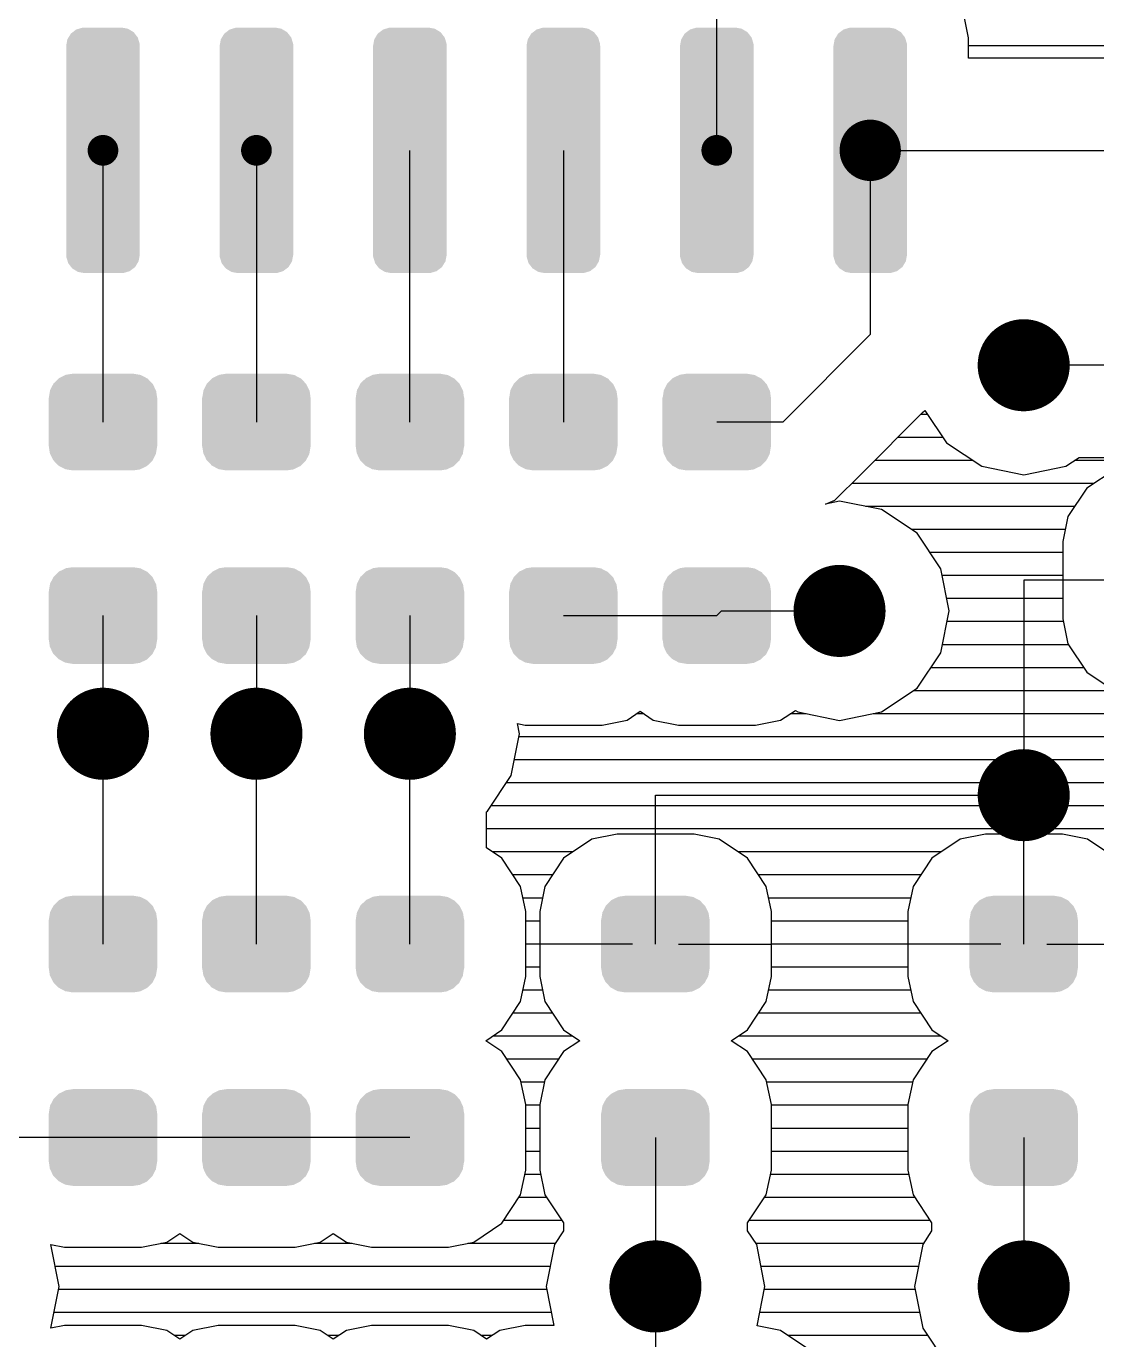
# Model space of a CAD drawing. Extents: x 295 to 953, y 10 to 290.
# Drawn here: x 590.68 to 610.17, y 125.03 to 148.93 of the extents above; entities that cross this region are included whole.
import ezdxf

# ---------------------------------------------------------------- set-up
doc = ezdxf.new("R2010")
doc.units = 0
doc.header["$LTSCALE"] = 5
doc.header["$MEASUREMENT"] = 0
doc.layers.get('0').update_dxf_attribs({"linetype": 'CONTINUOUS', "lineweight": 25})
doc.layers.add('DV-DPO-A6_BOT', color=7, linetype='CONTINUOUS')

msp = doc.modelspace()

# ---------------------------------------------------------------- linework, layer by layer
for points, const_width in [([(606.325, 146.673, -1), (605.767, 146.673, -1)], 0.559), ([(592.216, 146.673, -1), (591.936, 146.673, -1)], 0.279), ([(595.01, 146.673, -1), (594.73, 146.673, -1)], 0.279), ([(603.392, 146.673, -1), (603.112, 146.673, -1)], 0.279), ([(609.259, 142.762, -1), (608.421, 142.762, -1)], 0.838), ([(605.906, 138.291, -1), (605.068, 138.291, -1)], 0.838), ([(592.495, 136.056, -1), (591.657, 136.056, -1)], 0.838), ([(595.289, 136.056, -1), (594.451, 136.056, -1)], 0.838), ([(598.083, 136.056, -1), (597.245, 136.056, -1)], 0.838), ([(609.259, 134.938, -1), (608.421, 134.938, -1)], 0.838), ([(602.554, 125.998, -1), (601.715, 125.998, -1)], 0.838), ([(609.259, 125.998, -1), (608.421, 125.998, -1)], 0.838)]:
    msp.add_lwpolyline(points, format="xyb", close=True, dxfattribs=dict(const_width=const_width))
for points in [[(592.745, 148.609), (592.72, 148.693), (591.412, 148.609), (591.428, 148.693)], [(592.72, 148.693), (592.71, 148.726), (591.428, 148.693), (591.448, 148.726)], [(592.71, 148.726), (592.655, 148.797), (591.448, 148.726), (591.491, 148.797)], [(592.655, 148.797), (592.635, 148.823), (591.491, 148.797), (591.525, 148.823)], [(592.635, 148.823), (592.555, 148.871), (591.525, 148.823), (591.588, 148.871)], [(592.555, 148.871), (592.531, 148.886), (591.588, 148.871), (591.637, 148.886)], [(592.531, 148.886), (592.422, 148.906), (591.637, 148.886), (591.705, 148.906)], [(592.422, 148.906), (592.411, 148.908), (591.705, 148.906), (591.741, 148.908)], [(595.539, 148.609), (595.514, 148.693), (594.206, 148.609), (594.222, 148.693)], [(595.514, 148.693), (595.504, 148.726), (594.222, 148.693), (594.242, 148.726)], [(595.504, 148.726), (595.449, 148.797), (594.242, 148.726), (594.285, 148.797)], [(595.449, 148.797), (595.429, 148.823), (594.285, 148.797), (594.319, 148.823)], [(595.429, 148.823), (595.349, 148.871), (594.319, 148.823), (594.382, 148.871)], [(595.349, 148.871), (595.325, 148.886), (594.382, 148.871), (594.431, 148.886)], [(595.325, 148.886), (595.216, 148.906), (594.431, 148.886), (594.499, 148.906)], [(595.216, 148.906), (595.205, 148.908), (594.499, 148.906), (594.535, 148.908)], [(598.333, 148.609), (598.308, 148.693), (597, 148.609), (597.016, 148.693)], [(598.308, 148.693), (598.298, 148.726), (597.016, 148.693), (597.036, 148.726)], [(598.298, 148.726), (598.243, 148.797), (597.036, 148.726), (597.079, 148.797)], [(598.243, 148.797), (598.223, 148.823), (597.079, 148.797), (597.113, 148.823)], [(598.223, 148.823), (598.143, 148.871), (597.113, 148.823), (597.176, 148.871)], [(598.143, 148.871), (598.119, 148.886), (597.176, 148.871), (597.225, 148.886)], [(598.119, 148.886), (598.01, 148.906), (597.225, 148.886), (597.293, 148.906)], [(598.01, 148.906), (597.999, 148.908), (597.293, 148.906), (597.329, 148.908)], [(601.127, 148.609), (601.102, 148.693), (599.794, 148.609), (599.81, 148.693)], [(601.102, 148.693), (601.092, 148.726), (599.81, 148.693), (599.83, 148.726)], [(601.092, 148.726), (601.037, 148.797), (599.83, 148.726), (599.873, 148.797)], [(601.037, 148.797), (601.017, 148.823), (599.873, 148.797), (599.907, 148.823)], [(601.017, 148.823), (600.937, 148.871), (599.907, 148.823), (599.97, 148.871)], [(600.937, 148.871), (600.913, 148.886), (599.97, 148.871), (600.019, 148.886)], [(600.913, 148.886), (600.804, 148.906), (600.019, 148.886), (600.087, 148.906)], [(600.804, 148.906), (600.793, 148.908), (600.087, 148.906), (600.123, 148.908)], [(603.921, 148.609), (603.896, 148.693), (602.588, 148.609), (602.604, 148.693)], [(603.896, 148.693), (603.886, 148.726), (602.604, 148.693), (602.624, 148.726)], [(603.886, 148.726), (603.831, 148.797), (602.624, 148.726), (602.667, 148.797)], [(603.831, 148.797), (603.811, 148.823), (602.667, 148.797), (602.701, 148.823)], [(603.811, 148.823), (603.731, 148.871), (602.701, 148.823), (602.764, 148.871)], [(603.731, 148.871), (603.707, 148.886), (602.764, 148.871), (602.813, 148.886)], [(603.707, 148.886), (603.598, 148.906), (602.813, 148.886), (602.881, 148.906)], [(603.598, 148.906), (603.587, 148.908), (602.881, 148.906), (602.917, 148.908)], [(606.715, 148.609), (606.69, 148.693), (605.382, 148.609), (605.398, 148.693)], [(606.69, 148.693), (606.68, 148.726), (605.398, 148.693), (605.418, 148.726)], [(606.68, 148.726), (606.625, 148.797), (605.418, 148.726), (605.461, 148.797)], [(606.625, 148.797), (606.605, 148.823), (605.461, 148.797), (605.495, 148.823)], [(606.605, 148.823), (606.525, 148.871), (605.495, 148.823), (605.558, 148.871)], [(606.525, 148.871), (606.501, 148.886), (605.558, 148.871), (605.607, 148.886)], [(606.501, 148.886), (606.392, 148.906), (605.607, 148.886), (605.675, 148.906)], [(606.392, 148.906), (606.381, 148.908), (605.675, 148.906), (605.711, 148.908)], [(592.747, 148.573), (592.745, 148.609), (591.406, 148.573), (591.412, 148.609)], [(592.747, 144.773), (592.747, 148.573), (591.406, 144.773), (591.406, 148.573)], [(595.541, 148.573), (595.539, 148.609), (594.2, 148.573), (594.206, 148.609)], [(595.541, 144.773), (595.541, 148.573), (594.2, 144.773), (594.2, 148.573)], [(598.335, 148.573), (598.333, 148.609), (596.994, 148.573), (597, 148.609)], [(598.335, 144.773), (598.335, 148.573), (596.994, 144.773), (596.994, 148.573)], [(601.129, 148.573), (601.127, 148.609), (599.788, 148.573), (599.794, 148.609)], [(601.129, 144.773), (601.129, 148.573), (599.788, 144.773), (599.788, 148.573)], [(603.923, 148.573), (603.921, 148.609), (602.582, 148.573), (602.588, 148.609)], [(603.923, 144.773), (603.923, 148.573), (602.582, 144.773), (602.582, 148.573)], [(606.717, 148.573), (606.715, 148.609), (605.376, 148.573), (605.382, 148.609)], [(606.717, 144.773), (606.717, 148.573), (605.376, 144.773), (605.376, 148.573)], [(592.74, 144.737), (592.747, 144.773), (591.407, 144.737), (591.406, 144.773)], [(592.724, 144.653), (592.74, 144.737), (591.433, 144.653), (591.407, 144.737)], [(592.704, 144.62), (592.724, 144.653), (591.442, 144.62), (591.433, 144.653)], [(592.661, 144.549), (592.704, 144.62), (591.497, 144.549), (591.442, 144.62)], [(595.534, 144.737), (595.541, 144.773), (594.201, 144.737), (594.2, 144.773)], [(595.518, 144.653), (595.534, 144.737), (594.227, 144.653), (594.201, 144.737)], [(595.498, 144.62), (595.518, 144.653), (594.236, 144.62), (594.227, 144.653)], [(595.455, 144.549), (595.498, 144.62), (594.291, 144.549), (594.236, 144.62)], [(598.328, 144.737), (598.335, 144.773), (596.995, 144.737), (596.994, 144.773)], [(598.312, 144.653), (598.328, 144.737), (597.021, 144.653), (596.995, 144.737)], [(598.292, 144.62), (598.312, 144.653), (597.03, 144.62), (597.021, 144.653)], [(598.249, 144.549), (598.292, 144.62), (597.085, 144.549), (597.03, 144.62)], [(601.122, 144.737), (601.129, 144.773), (599.789, 144.737), (599.788, 144.773)], [(601.106, 144.653), (601.122, 144.737), (599.815, 144.653), (599.789, 144.737)], [(601.086, 144.62), (601.106, 144.653), (599.824, 144.62), (599.815, 144.653)], [(601.043, 144.549), (601.086, 144.62), (599.879, 144.549), (599.824, 144.62)], [(603.916, 144.737), (603.923, 144.773), (602.583, 144.737), (602.582, 144.773)], [(603.9, 144.653), (603.916, 144.737), (602.609, 144.653), (602.583, 144.737)], [(603.88, 144.62), (603.9, 144.653), (602.618, 144.62), (602.609, 144.653)], [(603.837, 144.549), (603.88, 144.62), (602.673, 144.549), (602.618, 144.62)], [(606.71, 144.737), (606.717, 144.773), (605.377, 144.737), (605.376, 144.773)], [(606.694, 144.653), (606.71, 144.737), (605.403, 144.653), (605.377, 144.737)], [(606.674, 144.62), (606.694, 144.653), (605.412, 144.62), (605.403, 144.653)], [(606.631, 144.549), (606.674, 144.62), (605.467, 144.549), (605.412, 144.62)], [(592.628, 144.524), (592.661, 144.549), (591.517, 144.524), (591.497, 144.549)], [(592.564, 144.475), (592.628, 144.524), (591.597, 144.475), (591.517, 144.524)], [(592.515, 144.46), (592.564, 144.475), (591.621, 144.46), (591.597, 144.475)], [(592.448, 144.44), (592.515, 144.46), (591.73, 144.44), (591.621, 144.46)], [(592.411, 144.438), (592.448, 144.44), (591.741, 144.438), (591.73, 144.44)], [(595.422, 144.524), (595.455, 144.549), (594.311, 144.524), (594.291, 144.549)], [(595.358, 144.475), (595.422, 144.524), (594.391, 144.475), (594.311, 144.524)], [(595.309, 144.46), (595.358, 144.475), (594.415, 144.46), (594.391, 144.475)], [(595.242, 144.44), (595.309, 144.46), (594.524, 144.44), (594.415, 144.46)], [(595.205, 144.438), (595.242, 144.44), (594.535, 144.438), (594.524, 144.44)], [(598.216, 144.524), (598.249, 144.549), (597.105, 144.524), (597.085, 144.549)], [(598.152, 144.475), (598.216, 144.524), (597.185, 144.475), (597.105, 144.524)], [(598.103, 144.46), (598.152, 144.475), (597.209, 144.46), (597.185, 144.475)], [(598.036, 144.44), (598.103, 144.46), (597.318, 144.44), (597.209, 144.46)], [(597.999, 144.438), (598.036, 144.44), (597.329, 144.438), (597.318, 144.44)], [(601.01, 144.524), (601.043, 144.549), (599.899, 144.524), (599.879, 144.549)], [(600.946, 144.475), (601.01, 144.524), (599.979, 144.475), (599.899, 144.524)], [(600.897, 144.46), (600.946, 144.475), (600.003, 144.46), (599.979, 144.475)], [(600.83, 144.44), (600.897, 144.46), (600.112, 144.44), (600.003, 144.46)], [(600.793, 144.438), (600.83, 144.44), (600.123, 144.438), (600.112, 144.44)], [(603.804, 144.524), (603.837, 144.549), (602.693, 144.524), (602.673, 144.549)], [(603.74, 144.475), (603.804, 144.524), (602.773, 144.475), (602.693, 144.524)], [(603.691, 144.46), (603.74, 144.475), (602.797, 144.46), (602.773, 144.475)], [(603.624, 144.44), (603.691, 144.46), (602.906, 144.44), (602.797, 144.46)], [(603.587, 144.438), (603.624, 144.44), (602.917, 144.438), (602.906, 144.44)], [(606.598, 144.524), (606.631, 144.549), (605.487, 144.524), (605.467, 144.549)], [(606.534, 144.475), (606.598, 144.524), (605.567, 144.475), (605.487, 144.524)], [(606.485, 144.46), (606.534, 144.475), (605.591, 144.46), (605.567, 144.475)], [(606.418, 144.44), (606.485, 144.46), (605.7, 144.44), (605.591, 144.46)], [(606.381, 144.438), (606.418, 144.44), (605.711, 144.438), (605.7, 144.44)], [(592.973, 142.431), (592.888, 142.52), (591.176, 142.431), (591.268, 142.52)], [(592.888, 142.52), (592.871, 142.528), (591.268, 142.52), (591.276, 142.528)], [(592.871, 142.528), (592.764, 142.585), (591.276, 142.528), (591.393, 142.585)], [(592.764, 142.585), (592.738, 142.589), (591.393, 142.585), (591.402, 142.589)], [(592.738, 142.589), (592.627, 142.608), (591.402, 142.589), (591.526, 142.608)], [(595.767, 142.431), (595.682, 142.52), (593.97, 142.431), (594.062, 142.52)], [(595.682, 142.52), (595.665, 142.528), (594.062, 142.52), (594.07, 142.528)], [(595.665, 142.528), (595.558, 142.585), (594.07, 142.528), (594.187, 142.585)], [(595.558, 142.585), (595.532, 142.589), (594.187, 142.585), (594.196, 142.589)], [(595.532, 142.589), (595.421, 142.608), (594.196, 142.589), (594.32, 142.608)], [(598.561, 142.431), (598.476, 142.52), (596.764, 142.431), (596.856, 142.52)], [(598.476, 142.52), (598.459, 142.528), (596.856, 142.52), (596.864, 142.528)], [(598.459, 142.528), (598.352, 142.585), (596.864, 142.528), (596.981, 142.585)], [(598.352, 142.585), (598.326, 142.589), (596.981, 142.585), (596.99, 142.589)], [(598.326, 142.589), (598.215, 142.608), (596.99, 142.589), (597.114, 142.608)], [(601.355, 142.431), (601.27, 142.52), (599.558, 142.431), (599.65, 142.52)], [(601.27, 142.52), (601.253, 142.528), (599.65, 142.52), (599.658, 142.528)], [(601.253, 142.528), (601.146, 142.585), (599.658, 142.528), (599.775, 142.585)], [(601.146, 142.585), (601.12, 142.589), (599.775, 142.585), (599.784, 142.589)], [(601.12, 142.589), (601.009, 142.608), (599.784, 142.589), (599.908, 142.608)], [(604.149, 142.431), (604.064, 142.52), (602.352, 142.431), (602.444, 142.52)], [(604.064, 142.52), (604.047, 142.528), (602.444, 142.52), (602.452, 142.528)], [(604.047, 142.528), (603.94, 142.585), (602.452, 142.528), (602.569, 142.585)], [(603.94, 142.585), (603.914, 142.589), (602.569, 142.585), (602.578, 142.589)], [(603.914, 142.589), (603.803, 142.608), (602.578, 142.589), (602.702, 142.608)], [(593.062, 142.169), (593.045, 142.293), (591.09, 142.169), (591.11, 142.293)], [(593.045, 142.293), (593.038, 142.307), (591.11, 142.293), (591.112, 142.307)], [(593.038, 142.307), (592.984, 142.419), (591.112, 142.307), (591.17, 142.419)], [(592.984, 142.419), (592.973, 142.431), (591.17, 142.419), (591.176, 142.431)], [(595.856, 142.169), (595.839, 142.293), (593.884, 142.169), (593.904, 142.293)], [(595.839, 142.293), (595.832, 142.307), (593.904, 142.293), (593.906, 142.307)], [(595.832, 142.307), (595.778, 142.419), (593.906, 142.307), (593.964, 142.419)], [(595.778, 142.419), (595.767, 142.431), (593.964, 142.419), (593.97, 142.431)], [(598.65, 142.169), (598.633, 142.293), (596.678, 142.169), (596.698, 142.293)], [(598.633, 142.293), (598.626, 142.307), (596.698, 142.293), (596.7, 142.307)], [(598.626, 142.307), (598.572, 142.419), (596.7, 142.307), (596.758, 142.419)], [(598.572, 142.419), (598.561, 142.431), (596.758, 142.419), (596.764, 142.431)], [(601.444, 142.169), (601.427, 142.293), (599.472, 142.169), (599.492, 142.293)], [(601.427, 142.293), (601.42, 142.307), (599.492, 142.293), (599.494, 142.307)], [(601.42, 142.307), (601.366, 142.419), (599.494, 142.307), (599.552, 142.419)], [(601.366, 142.419), (601.355, 142.431), (599.552, 142.419), (599.558, 142.431)], [(604.238, 142.169), (604.221, 142.293), (602.266, 142.169), (602.286, 142.293)], [(604.221, 142.293), (604.214, 142.307), (602.286, 142.293), (602.288, 142.307)], [(604.214, 142.307), (604.16, 142.419), (602.288, 142.307), (602.346, 142.419)], [(604.16, 142.419), (604.149, 142.431), (602.346, 142.419), (602.352, 142.431)], [(593.065, 141.286), (593.065, 142.169), (591.087, 141.286), (591.087, 142.169)], [(595.859, 141.286), (595.859, 142.169), (593.881, 141.286), (593.881, 142.169)], [(598.653, 141.286), (598.653, 142.169), (596.675, 141.286), (596.675, 142.169)], [(601.447, 141.286), (601.447, 142.169), (599.469, 141.286), (599.469, 142.169)], [(604.241, 141.286), (604.241, 142.169), (602.263, 141.286), (602.263, 142.169)], [(593.042, 141.163), (593.062, 141.286), (591.108, 141.163), (591.09, 141.286)], [(595.836, 141.163), (595.856, 141.286), (593.902, 141.163), (593.884, 141.286)], [(598.63, 141.163), (598.65, 141.286), (596.696, 141.163), (596.678, 141.286)], [(601.424, 141.163), (601.444, 141.286), (599.49, 141.163), (599.472, 141.286)], [(604.218, 141.163), (604.238, 141.286), (602.284, 141.163), (602.266, 141.286)], [(593.04, 141.149), (593.042, 141.163), (591.114, 141.149), (591.108, 141.163)], [(592.982, 141.037), (593.04, 141.149), (591.168, 141.037), (591.114, 141.149)], [(592.976, 141.025), (592.982, 141.037), (591.179, 141.025), (591.168, 141.037)], [(595.834, 141.149), (595.836, 141.163), (593.908, 141.149), (593.902, 141.163)], [(595.776, 141.037), (595.834, 141.149), (593.962, 141.037), (593.908, 141.149)], [(595.77, 141.025), (595.776, 141.037), (593.973, 141.025), (593.962, 141.037)], [(598.628, 141.149), (598.63, 141.163), (596.702, 141.149), (596.696, 141.163)], [(598.57, 141.037), (598.628, 141.149), (596.756, 141.037), (596.702, 141.149)], [(598.564, 141.025), (598.57, 141.037), (596.767, 141.025), (596.756, 141.037)], [(601.422, 141.149), (601.424, 141.163), (599.496, 141.149), (599.49, 141.163)], [(601.364, 141.037), (601.422, 141.149), (599.55, 141.037), (599.496, 141.149)], [(601.358, 141.025), (601.364, 141.037), (599.561, 141.025), (599.55, 141.037)], [(604.216, 141.149), (604.218, 141.163), (602.29, 141.149), (602.284, 141.163)], [(604.158, 141.037), (604.216, 141.149), (602.344, 141.037), (602.29, 141.149)], [(604.152, 141.025), (604.158, 141.037), (602.355, 141.025), (602.344, 141.037)], [(592.885, 140.936), (592.976, 141.025), (591.265, 140.936), (591.179, 141.025)], [(592.876, 140.927), (592.885, 140.936), (591.281, 140.927), (591.265, 140.936)], [(592.759, 140.871), (592.876, 140.927), (591.388, 140.871), (591.281, 140.927)], [(592.75, 140.866), (592.759, 140.871), (591.415, 140.866), (591.388, 140.871)], [(592.627, 140.848), (592.75, 140.866), (591.526, 140.848), (591.415, 140.866)], [(595.679, 140.936), (595.77, 141.025), (594.059, 140.936), (593.973, 141.025)], [(595.67, 140.927), (595.679, 140.936), (594.075, 140.927), (594.059, 140.936)], [(595.553, 140.871), (595.67, 140.927), (594.182, 140.871), (594.075, 140.927)], [(595.544, 140.866), (595.553, 140.871), (594.209, 140.866), (594.182, 140.871)], [(595.421, 140.848), (595.544, 140.866), (594.32, 140.848), (594.209, 140.866)], [(598.473, 140.936), (598.564, 141.025), (596.853, 140.936), (596.767, 141.025)], [(598.464, 140.927), (598.473, 140.936), (596.869, 140.927), (596.853, 140.936)], [(598.347, 140.871), (598.464, 140.927), (596.976, 140.871), (596.869, 140.927)], [(598.338, 140.866), (598.347, 140.871), (597.003, 140.866), (596.976, 140.871)], [(598.215, 140.848), (598.338, 140.866), (597.114, 140.848), (597.003, 140.866)], [(601.267, 140.936), (601.358, 141.025), (599.647, 140.936), (599.561, 141.025)], [(601.258, 140.927), (601.267, 140.936), (599.663, 140.927), (599.647, 140.936)], [(601.141, 140.871), (601.258, 140.927), (599.77, 140.871), (599.663, 140.927)], [(601.132, 140.866), (601.141, 140.871), (599.797, 140.866), (599.77, 140.871)], [(601.009, 140.848), (601.132, 140.866), (599.908, 140.848), (599.797, 140.866)], [(604.061, 140.936), (604.152, 141.025), (602.441, 140.936), (602.355, 141.025)], [(604.052, 140.927), (604.061, 140.936), (602.457, 140.927), (602.441, 140.936)], [(603.935, 140.871), (604.052, 140.927), (602.564, 140.871), (602.457, 140.927)], [(603.926, 140.866), (603.935, 140.871), (602.591, 140.866), (602.564, 140.871)], [(603.803, 140.848), (603.926, 140.866), (602.702, 140.848), (602.591, 140.866)], [(593.038, 138.787), (592.984, 138.899), (591.112, 138.787), (591.17, 138.899)], [(592.984, 138.899), (592.973, 138.911), (591.17, 138.899), (591.176, 138.911)], [(592.973, 138.911), (592.888, 138.999), (591.176, 138.911), (591.268, 138.999)], [(592.888, 138.999), (592.871, 139.008), (591.268, 138.999), (591.276, 139.008)], [(592.871, 139.008), (592.764, 139.064), (591.276, 139.008), (591.393, 139.064)], [(592.764, 139.064), (592.738, 139.069), (591.393, 139.064), (591.402, 139.069)], [(592.738, 139.069), (592.627, 139.087), (591.402, 139.069), (591.526, 139.087)], [(595.832, 138.787), (595.778, 138.899), (593.906, 138.787), (593.964, 138.899)], [(595.778, 138.899), (595.767, 138.911), (593.964, 138.899), (593.97, 138.911)], [(595.767, 138.911), (595.682, 138.999), (593.97, 138.911), (594.062, 138.999)], [(595.682, 138.999), (595.665, 139.008), (594.062, 138.999), (594.07, 139.008)], [(595.665, 139.008), (595.558, 139.064), (594.07, 139.008), (594.187, 139.064)], [(595.558, 139.064), (595.532, 139.069), (594.187, 139.064), (594.196, 139.069)], [(595.532, 139.069), (595.421, 139.087), (594.196, 139.069), (594.32, 139.087)], [(598.626, 138.787), (598.572, 138.899), (596.7, 138.787), (596.758, 138.899)], [(598.572, 138.899), (598.561, 138.911), (596.758, 138.899), (596.764, 138.911)], [(598.561, 138.911), (598.476, 138.999), (596.764, 138.911), (596.856, 138.999)], [(598.476, 138.999), (598.459, 139.008), (596.856, 138.999), (596.864, 139.008)], [(598.459, 139.008), (598.352, 139.064), (596.864, 139.008), (596.981, 139.064)], [(598.352, 139.064), (598.326, 139.069), (596.981, 139.064), (596.99, 139.069)], [(598.326, 139.069), (598.215, 139.087), (596.99, 139.069), (597.114, 139.087)], [(601.42, 138.787), (601.366, 138.899), (599.494, 138.787), (599.552, 138.899)], [(601.366, 138.899), (601.355, 138.911), (599.552, 138.899), (599.558, 138.911)], [(601.355, 138.911), (601.27, 138.999), (599.558, 138.911), (599.65, 138.999)], [(601.27, 138.999), (601.253, 139.008), (599.65, 138.999), (599.658, 139.008)], [(601.253, 139.008), (601.146, 139.064), (599.658, 139.008), (599.775, 139.064)], [(601.146, 139.064), (601.12, 139.069), (599.775, 139.064), (599.784, 139.069)], [(601.12, 139.069), (601.009, 139.087), (599.784, 139.069), (599.908, 139.087)], [(604.214, 138.787), (604.16, 138.899), (602.288, 138.787), (602.346, 138.899)], [(604.16, 138.899), (604.149, 138.911), (602.346, 138.899), (602.352, 138.911)], [(604.149, 138.911), (604.064, 138.999), (602.352, 138.911), (602.444, 138.999)], [(604.064, 138.999), (604.047, 139.008), (602.444, 138.999), (602.452, 139.008)], [(604.047, 139.008), (603.94, 139.064), (602.452, 139.008), (602.569, 139.064)], [(603.94, 139.064), (603.914, 139.069), (602.569, 139.064), (602.578, 139.069)], [(603.914, 139.069), (603.803, 139.087), (602.578, 139.069), (602.702, 139.087)], [(593.065, 137.766), (593.065, 138.649), (591.087, 137.766), (591.087, 138.649)], [(593.062, 138.649), (593.045, 138.773), (591.09, 138.649), (591.11, 138.773)], [(593.045, 138.773), (593.038, 138.787), (591.11, 138.773), (591.112, 138.787)], [(595.859, 137.766), (595.859, 138.649), (593.881, 137.766), (593.881, 138.649)], [(595.856, 138.649), (595.839, 138.773), (593.884, 138.649), (593.904, 138.773)], [(595.839, 138.773), (595.832, 138.787), (593.904, 138.773), (593.906, 138.787)], [(598.653, 137.766), (598.653, 138.649), (596.675, 137.766), (596.675, 138.649)], [(598.65, 138.649), (598.633, 138.773), (596.678, 138.649), (596.698, 138.773)], [(598.633, 138.773), (598.626, 138.787), (596.698, 138.773), (596.7, 138.787)], [(601.447, 137.766), (601.447, 138.649), (599.469, 137.766), (599.469, 138.649)], [(601.444, 138.649), (601.427, 138.773), (599.472, 138.649), (599.492, 138.773)], [(601.427, 138.773), (601.42, 138.787), (599.492, 138.773), (599.494, 138.787)], [(604.241, 137.766), (604.241, 138.649), (602.263, 137.766), (602.263, 138.649)], [(604.238, 138.649), (604.221, 138.773), (602.266, 138.649), (602.286, 138.773)], [(604.221, 138.773), (604.214, 138.787), (602.286, 138.773), (602.288, 138.787)], [(593.042, 137.642), (593.062, 137.766), (591.108, 137.642), (591.09, 137.766)], [(595.836, 137.642), (595.856, 137.766), (593.902, 137.642), (593.884, 137.766)], [(598.63, 137.642), (598.65, 137.766), (596.696, 137.642), (596.678, 137.766)], [(601.424, 137.642), (601.444, 137.766), (599.49, 137.642), (599.472, 137.766)], [(604.218, 137.642), (604.238, 137.766), (602.284, 137.642), (602.266, 137.766)], [(593.04, 137.628), (593.042, 137.642), (591.114, 137.628), (591.108, 137.642)], [(592.982, 137.516), (593.04, 137.628), (591.168, 137.516), (591.114, 137.628)], [(592.976, 137.504), (592.982, 137.516), (591.179, 137.504), (591.168, 137.516)], [(592.885, 137.416), (592.976, 137.504), (591.265, 137.416), (591.179, 137.504)], [(595.834, 137.628), (595.836, 137.642), (593.908, 137.628), (593.902, 137.642)], [(595.776, 137.516), (595.834, 137.628), (593.962, 137.516), (593.908, 137.628)], [(595.77, 137.504), (595.776, 137.516), (593.973, 137.504), (593.962, 137.516)], [(595.679, 137.416), (595.77, 137.504), (594.059, 137.416), (593.973, 137.504)], [(598.628, 137.628), (598.63, 137.642), (596.702, 137.628), (596.696, 137.642)], [(598.57, 137.516), (598.628, 137.628), (596.756, 137.516), (596.702, 137.628)], [(598.564, 137.504), (598.57, 137.516), (596.767, 137.504), (596.756, 137.516)], [(598.473, 137.416), (598.564, 137.504), (596.853, 137.416), (596.767, 137.504)], [(601.422, 137.628), (601.424, 137.642), (599.496, 137.628), (599.49, 137.642)], [(601.364, 137.516), (601.422, 137.628), (599.55, 137.516), (599.496, 137.628)], [(601.358, 137.504), (601.364, 137.516), (599.561, 137.504), (599.55, 137.516)], [(601.267, 137.416), (601.358, 137.504), (599.647, 137.416), (599.561, 137.504)], [(604.216, 137.628), (604.218, 137.642), (602.29, 137.628), (602.284, 137.642)], [(604.158, 137.516), (604.216, 137.628), (602.344, 137.516), (602.29, 137.628)], [(604.152, 137.504), (604.158, 137.516), (602.355, 137.504), (602.344, 137.516)], [(604.061, 137.416), (604.152, 137.504), (602.441, 137.416), (602.355, 137.504)], [(592.876, 137.407), (592.885, 137.416), (591.281, 137.407), (591.265, 137.416)], [(592.759, 137.35), (592.876, 137.407), (591.388, 137.35), (591.281, 137.407)], [(592.75, 137.346), (592.759, 137.35), (591.415, 137.346), (591.388, 137.35)], [(592.627, 137.327), (592.75, 137.346), (591.526, 137.327), (591.415, 137.346)], [(595.67, 137.407), (595.679, 137.416), (594.075, 137.407), (594.059, 137.416)], [(595.553, 137.35), (595.67, 137.407), (594.182, 137.35), (594.075, 137.407)], [(595.544, 137.346), (595.553, 137.35), (594.209, 137.346), (594.182, 137.35)], [(595.421, 137.327), (595.544, 137.346), (594.32, 137.327), (594.209, 137.346)], [(598.464, 137.407), (598.473, 137.416), (596.869, 137.407), (596.853, 137.416)], [(598.347, 137.35), (598.464, 137.407), (596.976, 137.35), (596.869, 137.407)], [(598.338, 137.346), (598.347, 137.35), (597.003, 137.346), (596.976, 137.35)], [(598.215, 137.327), (598.338, 137.346), (597.114, 137.327), (597.003, 137.346)], [(601.258, 137.407), (601.267, 137.416), (599.663, 137.407), (599.647, 137.416)], [(601.141, 137.35), (601.258, 137.407), (599.77, 137.35), (599.663, 137.407)], [(601.132, 137.346), (601.141, 137.35), (599.797, 137.346), (599.77, 137.35)], [(601.009, 137.327), (601.132, 137.346), (599.908, 137.327), (599.797, 137.346)], [(604.052, 137.407), (604.061, 137.416), (602.457, 137.407), (602.441, 137.416)], [(603.935, 137.35), (604.052, 137.407), (602.564, 137.35), (602.457, 137.407)], [(603.926, 137.346), (603.935, 137.35), (602.591, 137.346), (602.564, 137.35)], [(603.803, 137.327), (603.926, 137.346), (602.702, 137.327), (602.591, 137.346)], [(593.038, 132.807), (592.984, 132.919), (591.112, 132.807), (591.17, 132.919)], [(592.984, 132.919), (592.973, 132.931), (591.17, 132.919), (591.176, 132.931)], [(592.973, 132.931), (592.888, 133.02), (591.176, 132.931), (591.268, 133.02)], [(592.888, 133.02), (592.871, 133.029), (591.268, 133.02), (591.276, 133.029)], [(592.871, 133.029), (592.764, 133.085), (591.276, 133.029), (591.393, 133.085)], [(592.764, 133.085), (592.738, 133.09), (591.393, 133.085), (591.402, 133.09)], [(592.738, 133.09), (592.627, 133.108), (591.402, 133.09), (591.526, 133.108)], [(595.832, 132.807), (595.778, 132.919), (593.906, 132.807), (593.964, 132.919)], [(595.778, 132.919), (595.767, 132.931), (593.964, 132.919), (593.97, 132.931)], [(595.767, 132.931), (595.682, 133.02), (593.97, 132.931), (594.062, 133.02)], [(595.682, 133.02), (595.665, 133.029), (594.062, 133.02), (594.07, 133.029)], [(595.665, 133.029), (595.558, 133.085), (594.07, 133.029), (594.187, 133.085)], [(595.558, 133.085), (595.532, 133.09), (594.187, 133.085), (594.196, 133.09)], [(595.532, 133.09), (595.421, 133.108), (594.196, 133.09), (594.32, 133.108)], [(598.626, 132.807), (598.572, 132.919), (596.7, 132.807), (596.758, 132.919)], [(598.572, 132.919), (598.561, 132.931), (596.758, 132.919), (596.764, 132.931)], [(598.561, 132.931), (598.476, 133.02), (596.764, 132.931), (596.856, 133.02)], [(598.476, 133.02), (598.459, 133.029), (596.856, 133.02), (596.864, 133.029)], [(598.459, 133.029), (598.352, 133.085), (596.864, 133.029), (596.981, 133.085)], [(598.352, 133.085), (598.326, 133.09), (596.981, 133.085), (596.99, 133.09)], [(598.326, 133.09), (598.215, 133.108), (596.99, 133.09), (597.114, 133.108)], [(603.096, 132.807), (603.043, 132.919), (601.17, 132.807), (601.229, 132.919)], [(603.043, 132.919), (603.031, 132.931), (601.229, 132.919), (601.235, 132.931)], [(603.031, 132.931), (602.946, 133.02), (601.235, 132.931), (601.326, 133.02)], [(602.946, 133.02), (602.93, 133.029), (601.326, 133.02), (601.335, 133.029)], [(602.93, 133.029), (602.823, 133.085), (601.335, 133.029), (601.451, 133.085)], [(602.823, 133.085), (602.796, 133.09), (601.451, 133.085), (601.46, 133.09)], [(602.796, 133.09), (602.685, 133.108), (601.46, 133.09), (601.584, 133.108)], [(609.802, 132.807), (609.748, 132.919), (607.876, 132.807), (607.934, 132.919)], [(609.748, 132.919), (609.737, 132.931), (607.934, 132.919), (607.94, 132.931)], [(609.737, 132.931), (609.652, 133.02), (607.94, 132.931), (608.032, 133.02)], [(609.652, 133.02), (609.635, 133.029), (608.032, 133.02), (608.04, 133.029)], [(609.635, 133.029), (609.528, 133.085), (608.04, 133.029), (608.157, 133.085)], [(609.528, 133.085), (609.502, 133.09), (608.157, 133.085), (608.166, 133.09)], [(609.502, 133.09), (609.391, 133.108), (608.166, 133.09), (608.29, 133.108)], [(593.065, 131.787), (593.065, 132.67), (591.087, 131.787), (591.087, 132.67)], [(593.062, 132.67), (593.045, 132.793), (591.09, 132.67), (591.11, 132.793)], [(593.045, 132.793), (593.038, 132.807), (591.11, 132.793), (591.112, 132.807)], [(595.859, 131.787), (595.859, 132.67), (593.881, 131.787), (593.881, 132.67)], [(595.856, 132.67), (595.839, 132.793), (593.884, 132.67), (593.904, 132.793)], [(595.839, 132.793), (595.832, 132.807), (593.904, 132.793), (593.906, 132.807)], [(598.653, 131.787), (598.653, 132.67), (596.675, 131.787), (596.675, 132.67)], [(598.65, 132.67), (598.633, 132.793), (596.678, 132.67), (596.698, 132.793)], [(598.633, 132.793), (598.626, 132.807), (596.698, 132.793), (596.7, 132.807)], [(603.124, 131.787), (603.124, 132.67), (601.145, 131.787), (601.145, 132.67)], [(603.121, 132.67), (603.103, 132.793), (601.148, 132.67), (601.168, 132.793)], [(603.103, 132.793), (603.096, 132.807), (601.168, 132.793), (601.17, 132.807)], [(609.829, 131.787), (609.829, 132.67), (607.851, 131.787), (607.851, 132.67)], [(609.826, 132.67), (609.809, 132.793), (607.854, 132.67), (607.874, 132.793)], [(609.809, 132.793), (609.802, 132.807), (607.874, 132.793), (607.876, 132.807)], [(593.042, 131.663), (593.062, 131.787), (591.108, 131.663), (591.09, 131.787)], [(595.836, 131.663), (595.856, 131.787), (593.902, 131.663), (593.884, 131.787)], [(598.63, 131.663), (598.65, 131.787), (596.696, 131.663), (596.678, 131.787)], [(603.101, 131.663), (603.121, 131.787), (601.166, 131.663), (601.148, 131.787)], [(609.806, 131.663), (609.826, 131.787), (607.872, 131.663), (607.854, 131.787)], [(593.04, 131.649), (593.042, 131.663), (591.114, 131.649), (591.108, 131.663)], [(592.982, 131.537), (593.04, 131.649), (591.168, 131.537), (591.114, 131.649)], [(592.976, 131.525), (592.982, 131.537), (591.179, 131.525), (591.168, 131.537)], [(592.885, 131.436), (592.976, 131.525), (591.265, 131.436), (591.179, 131.525)], [(595.834, 131.649), (595.836, 131.663), (593.908, 131.649), (593.902, 131.663)], [(595.776, 131.537), (595.834, 131.649), (593.962, 131.537), (593.908, 131.649)], [(595.77, 131.525), (595.776, 131.537), (593.973, 131.525), (593.962, 131.537)], [(595.679, 131.436), (595.77, 131.525), (594.059, 131.436), (593.973, 131.525)], [(598.628, 131.649), (598.63, 131.663), (596.702, 131.649), (596.696, 131.663)], [(598.57, 131.537), (598.628, 131.649), (596.756, 131.537), (596.702, 131.649)], [(598.564, 131.525), (598.57, 131.537), (596.767, 131.525), (596.756, 131.537)], [(598.473, 131.436), (598.564, 131.525), (596.853, 131.436), (596.767, 131.525)], [(603.099, 131.649), (603.101, 131.663), (601.173, 131.649), (601.166, 131.663)], [(603.04, 131.537), (603.099, 131.649), (601.226, 131.537), (601.173, 131.649)], [(603.034, 131.525), (603.04, 131.537), (601.238, 131.525), (601.226, 131.537)], [(602.943, 131.436), (603.034, 131.525), (601.323, 131.436), (601.238, 131.525)], [(609.804, 131.649), (609.806, 131.663), (607.878, 131.649), (607.872, 131.663)], [(609.746, 131.537), (609.804, 131.649), (607.932, 131.537), (607.878, 131.649)], [(609.74, 131.525), (609.746, 131.537), (607.943, 131.525), (607.932, 131.537)], [(609.649, 131.436), (609.74, 131.525), (608.029, 131.436), (607.943, 131.525)], [(592.876, 131.428), (592.885, 131.436), (591.281, 131.428), (591.265, 131.436)], [(592.759, 131.371), (592.876, 131.428), (591.388, 131.371), (591.281, 131.428)], [(592.75, 131.367), (592.759, 131.371), (591.415, 131.367), (591.388, 131.371)], [(592.627, 131.348), (592.75, 131.367), (591.526, 131.348), (591.415, 131.367)], [(595.67, 131.428), (595.679, 131.436), (594.075, 131.428), (594.059, 131.436)], [(595.553, 131.371), (595.67, 131.428), (594.182, 131.371), (594.075, 131.428)], [(595.544, 131.367), (595.553, 131.371), (594.209, 131.367), (594.182, 131.371)], [(595.421, 131.348), (595.544, 131.367), (594.32, 131.348), (594.209, 131.367)], [(598.464, 131.428), (598.473, 131.436), (596.869, 131.428), (596.853, 131.436)], [(598.347, 131.371), (598.464, 131.428), (596.976, 131.371), (596.869, 131.428)], [(598.338, 131.367), (598.347, 131.371), (597.003, 131.367), (596.976, 131.371)], [(598.215, 131.348), (598.338, 131.367), (597.114, 131.348), (597.003, 131.367)], [(602.934, 131.428), (602.943, 131.436), (601.339, 131.428), (601.323, 131.436)], [(602.818, 131.371), (602.934, 131.428), (601.446, 131.371), (601.339, 131.428)], [(602.809, 131.367), (602.818, 131.371), (601.473, 131.367), (601.446, 131.371)], [(602.685, 131.348), (602.809, 131.367), (601.584, 131.348), (601.473, 131.367)], [(609.64, 131.428), (609.649, 131.436), (608.045, 131.428), (608.029, 131.436)], [(609.523, 131.371), (609.64, 131.428), (608.152, 131.371), (608.045, 131.428)], [(609.514, 131.367), (609.523, 131.371), (608.179, 131.367), (608.152, 131.371)], [(609.391, 131.348), (609.514, 131.367), (608.29, 131.348), (608.179, 131.367)], [(592.871, 129.508), (592.764, 129.565), (591.276, 129.508), (591.393, 129.565)], [(592.764, 129.565), (592.738, 129.569), (591.393, 129.565), (591.402, 129.569)], [(592.738, 129.569), (592.627, 129.588), (591.402, 129.569), (591.526, 129.588)], [(595.665, 129.508), (595.558, 129.565), (594.07, 129.508), (594.187, 129.565)], [(595.558, 129.565), (595.532, 129.569), (594.187, 129.565), (594.196, 129.569)], [(595.532, 129.569), (595.421, 129.588), (594.196, 129.569), (594.32, 129.588)], [(598.459, 129.508), (598.352, 129.565), (596.864, 129.508), (596.981, 129.565)], [(598.352, 129.565), (598.326, 129.569), (596.981, 129.565), (596.99, 129.569)], [(598.326, 129.569), (598.215, 129.588), (596.99, 129.569), (597.114, 129.588)], [(602.93, 129.508), (602.823, 129.565), (601.335, 129.508), (601.451, 129.565)], [(602.823, 129.565), (602.796, 129.569), (601.451, 129.565), (601.46, 129.569)], [(602.796, 129.569), (602.685, 129.588), (601.46, 129.569), (601.584, 129.588)], [(609.635, 129.508), (609.528, 129.565), (608.04, 129.508), (608.157, 129.565)], [(609.528, 129.565), (609.502, 129.569), (608.157, 129.565), (608.166, 129.569)], [(609.502, 129.569), (609.391, 129.588), (608.166, 129.569), (608.29, 129.588)], [(593.038, 129.287), (592.984, 129.399), (591.112, 129.287), (591.17, 129.399)], [(592.984, 129.399), (592.973, 129.411), (591.17, 129.399), (591.176, 129.411)], [(592.973, 129.411), (592.888, 129.5), (591.176, 129.411), (591.268, 129.5)], [(592.888, 129.5), (592.871, 129.508), (591.268, 129.5), (591.276, 129.508)], [(595.832, 129.287), (595.778, 129.399), (593.906, 129.287), (593.964, 129.399)], [(595.778, 129.399), (595.767, 129.411), (593.964, 129.399), (593.97, 129.411)], [(595.767, 129.411), (595.682, 129.5), (593.97, 129.411), (594.062, 129.5)], [(595.682, 129.5), (595.665, 129.508), (594.062, 129.5), (594.07, 129.508)], [(598.626, 129.287), (598.572, 129.399), (596.7, 129.287), (596.758, 129.399)], [(598.572, 129.399), (598.561, 129.411), (596.758, 129.399), (596.764, 129.411)], [(598.561, 129.411), (598.476, 129.5), (596.764, 129.411), (596.856, 129.5)], [(598.476, 129.5), (598.459, 129.508), (596.856, 129.5), (596.864, 129.508)], [(603.096, 129.287), (603.043, 129.399), (601.17, 129.287), (601.229, 129.399)], [(603.043, 129.399), (603.031, 129.411), (601.229, 129.399), (601.235, 129.411)], [(603.031, 129.411), (602.946, 129.5), (601.235, 129.411), (601.326, 129.5)], [(602.946, 129.5), (602.93, 129.508), (601.326, 129.5), (601.335, 129.508)], [(609.802, 129.287), (609.748, 129.399), (607.876, 129.287), (607.934, 129.399)], [(609.748, 129.399), (609.737, 129.411), (607.934, 129.399), (607.94, 129.411)], [(609.737, 129.411), (609.652, 129.5), (607.94, 129.411), (608.032, 129.5)], [(609.652, 129.5), (609.635, 129.508), (608.032, 129.5), (608.04, 129.508)], [(593.065, 128.266), (593.065, 129.149), (591.087, 128.266), (591.087, 129.149)], [(593.062, 129.149), (593.045, 129.273), (591.09, 129.149), (591.11, 129.273)], [(593.045, 129.273), (593.038, 129.287), (591.11, 129.273), (591.112, 129.287)], [(595.859, 128.266), (595.859, 129.149), (593.881, 128.266), (593.881, 129.149)], [(595.856, 129.149), (595.839, 129.273), (593.884, 129.149), (593.904, 129.273)], [(595.839, 129.273), (595.832, 129.287), (593.904, 129.273), (593.906, 129.287)], [(598.653, 128.266), (598.653, 129.149), (596.675, 128.266), (596.675, 129.149)], [(598.65, 129.149), (598.633, 129.273), (596.678, 129.149), (596.698, 129.273)], [(598.633, 129.273), (598.626, 129.287), (596.698, 129.273), (596.7, 129.287)], [(603.124, 128.266), (603.124, 129.149), (601.145, 128.266), (601.145, 129.149)], [(603.121, 129.149), (603.103, 129.273), (601.148, 129.149), (601.168, 129.273)], [(603.103, 129.273), (603.096, 129.287), (601.168, 129.273), (601.17, 129.287)], [(609.829, 128.266), (609.829, 129.149), (607.851, 128.266), (607.851, 129.149)], [(609.826, 129.149), (609.809, 129.273), (607.854, 129.149), (607.874, 129.273)], [(609.809, 129.273), (609.802, 129.287), (607.874, 129.273), (607.876, 129.287)], [(593.042, 128.143), (593.062, 128.266), (591.108, 128.143), (591.09, 128.266)], [(593.04, 128.129), (593.042, 128.143), (591.114, 128.129), (591.108, 128.143)], [(592.982, 128.017), (593.04, 128.129), (591.168, 128.017), (591.114, 128.129)], [(595.836, 128.143), (595.856, 128.266), (593.902, 128.143), (593.884, 128.266)], [(595.834, 128.129), (595.836, 128.143), (593.908, 128.129), (593.902, 128.143)], [(595.776, 128.017), (595.834, 128.129), (593.962, 128.017), (593.908, 128.129)], [(598.63, 128.143), (598.65, 128.266), (596.696, 128.143), (596.678, 128.266)], [(598.628, 128.129), (598.63, 128.143), (596.702, 128.129), (596.696, 128.143)], [(598.57, 128.017), (598.628, 128.129), (596.756, 128.017), (596.702, 128.129)], [(603.101, 128.143), (603.121, 128.266), (601.166, 128.143), (601.148, 128.266)], [(603.099, 128.129), (603.101, 128.143), (601.173, 128.129), (601.166, 128.143)], [(603.04, 128.017), (603.099, 128.129), (601.226, 128.017), (601.173, 128.129)], [(609.806, 128.143), (609.826, 128.266), (607.872, 128.143), (607.854, 128.266)], [(609.804, 128.129), (609.806, 128.143), (607.878, 128.129), (607.872, 128.143)], [(609.746, 128.017), (609.804, 128.129), (607.932, 128.017), (607.878, 128.129)], [(592.976, 128.005), (592.982, 128.017), (591.179, 128.005), (591.168, 128.017)], [(592.885, 127.916), (592.976, 128.005), (591.265, 127.916), (591.179, 128.005)], [(592.876, 127.907), (592.885, 127.916), (591.281, 127.907), (591.265, 127.916)], [(592.759, 127.851), (592.876, 127.907), (591.388, 127.851), (591.281, 127.907)], [(595.77, 128.005), (595.776, 128.017), (593.973, 128.005), (593.962, 128.017)], [(595.679, 127.916), (595.77, 128.005), (594.059, 127.916), (593.973, 128.005)], [(595.67, 127.907), (595.679, 127.916), (594.075, 127.907), (594.059, 127.916)], [(595.553, 127.851), (595.67, 127.907), (594.182, 127.851), (594.075, 127.907)], [(598.564, 128.005), (598.57, 128.017), (596.767, 128.005), (596.756, 128.017)], [(598.473, 127.916), (598.564, 128.005), (596.853, 127.916), (596.767, 128.005)], [(598.464, 127.907), (598.473, 127.916), (596.869, 127.907), (596.853, 127.916)], [(598.347, 127.851), (598.464, 127.907), (596.976, 127.851), (596.869, 127.907)], [(603.034, 128.005), (603.04, 128.017), (601.238, 128.005), (601.226, 128.017)], [(602.943, 127.916), (603.034, 128.005), (601.323, 127.916), (601.238, 128.005)], [(602.934, 127.907), (602.943, 127.916), (601.339, 127.907), (601.323, 127.916)], [(602.818, 127.851), (602.934, 127.907), (601.446, 127.851), (601.339, 127.907)], [(609.74, 128.005), (609.746, 128.017), (607.943, 128.005), (607.932, 128.017)], [(609.649, 127.916), (609.74, 128.005), (608.029, 127.916), (607.943, 128.005)], [(609.64, 127.907), (609.649, 127.916), (608.045, 127.907), (608.029, 127.916)], [(609.523, 127.851), (609.64, 127.907), (608.152, 127.851), (608.045, 127.907)], [(592.75, 127.846), (592.759, 127.851), (591.415, 127.846), (591.388, 127.851)], [(592.627, 127.828), (592.75, 127.846), (591.526, 127.828), (591.415, 127.846)], [(595.544, 127.846), (595.553, 127.851), (594.209, 127.846), (594.182, 127.851)], [(595.421, 127.828), (595.544, 127.846), (594.32, 127.828), (594.209, 127.846)], [(598.338, 127.846), (598.347, 127.851), (597.003, 127.846), (596.976, 127.851)], [(598.215, 127.828), (598.338, 127.846), (597.114, 127.828), (597.003, 127.846)], [(602.809, 127.846), (602.818, 127.851), (601.473, 127.846), (601.446, 127.851)], [(602.685, 127.828), (602.809, 127.846), (601.584, 127.828), (601.473, 127.846)], [(609.514, 127.846), (609.523, 127.851), (608.179, 127.846), (608.152, 127.851)], [(609.391, 127.828), (609.514, 127.846), (608.29, 127.828), (608.179, 127.846)]]:
    msp.add_solid(points)
at = {"layer": 'DV-DPO-A6_BOT'}
for p, q in [((603.252, 146.673), (603.252, 150.585)), ((607.834, 148.718), (607.75, 149.143)), ((607.834, 148.35), (607.834, 148.718)), ((610.516, 148.573), (607.834, 148.573)), ((610.394, 148.35), (607.834, 148.35)), ((592.076, 146.673), (592.076, 141.728)), ((594.87, 146.673), (594.87, 141.728)), ((597.664, 141.728), (597.664, 146.673)), ((600.458, 146.673), (600.458, 141.728)), ((606.046, 146.673), (610.433, 146.673)), ((606.046, 146.673), (606.046, 143.32)), ((606.046, 143.32), (604.454, 141.728)), ((611.718, 142.762), (608.84, 142.762)), ((605.878, 140.778), (606.996, 141.901)), ((607.085, 141.868), (606.968, 141.868)), ((606.996, 141.901), (607.041, 141.94)), ((607.041, 141.94), (607.432, 141.353)), ((604.454, 141.728), (603.252, 141.728)), ((607.37, 141.448), (606.549, 141.448)), ((607.432, 141.353), (608.08, 140.923)), ((607.918, 141.029), (606.13, 141.029)), ((609.606, 140.923), (609.852, 141.085)), ((621.972, 141.029), (609.768, 141.029)), ((609.852, 141.085), (612.053, 141.085)), ((608.08, 140.923), (608.84, 140.767)), ((608.84, 140.767), (609.606, 140.923)), ((610.505, 140.867), (609.991, 140.526)), ((605.403, 140.308), (605.878, 140.778)), ((610.12, 140.61), (605.711, 140.61)), ((609.991, 140.526), (609.645, 140.007)), ((605.23, 140.236), (605.403, 140.308)), ((605.487, 140.286), (605.23, 140.236)), ((606.253, 140.135), (605.487, 140.286)), ((609.768, 140.191), (605.962, 140.191)), ((606.901, 139.705), (606.253, 140.135)), ((609.645, 140.007), (609.555, 139.554)), ((609.6, 139.772), (606.795, 139.772)), ((607.331, 139.057), (606.901, 139.705)), ((609.555, 139.353), (607.136, 139.353)), ((609.555, 139.554), (609.555, 138.146)), ((607.482, 138.291), (607.331, 139.057)), ((609.555, 138.934), (607.354, 138.934)), ((608.84, 138.85), (608.84, 134.938)), ((611.556, 138.85), (608.84, 138.85)), ((611.137, 138.85), (609.555, 138.85)), ((609.555, 138.515), (607.438, 138.515)), ((592.076, 138.207), (592.076, 136.056)), ((594.87, 138.207), (594.87, 136.056)), ((597.664, 138.207), (597.664, 136.056)), ((600.458, 138.207), (603.252, 138.207)), ((603.252, 138.207), (603.336, 138.291)), ((603.336, 138.291), (605.487, 138.291)), ((607.331, 137.531), (607.482, 138.291)), ((609.567, 138.096), (607.443, 138.096)), ((609.555, 138.146), (609.645, 137.693)), ((609.645, 137.693), (609.991, 137.179)), ((606.901, 136.883), (607.331, 137.531)), ((609.656, 137.677), (607.359, 137.677)), ((609.935, 137.257), (607.153, 137.257)), ((609.991, 137.179), (610.505, 136.833)), ((606.253, 136.453), (606.901, 136.883)), ((610.5, 136.838), (606.834, 136.838)), ((601.162, 136.212), (601.62, 136.302)), ((601.62, 136.302), (601.855, 136.464)), ((601.922, 136.419), (601.794, 136.419)), ((601.855, 136.464), (602.095, 136.302)), ((602.095, 136.302), (602.554, 136.212)), ((603.956, 136.212), (604.414, 136.302)), ((604.414, 136.302), (604.683, 136.481)), ((604.878, 136.419), (604.588, 136.419)), ((604.683, 136.481), (604.727, 136.453)), ((604.727, 136.453), (605.487, 136.296)), ((605.487, 136.296), (606.253, 136.453)), ((616.049, 136.419), (606.102, 136.419)), ((592.076, 136.056), (592.076, 132.228)), ((594.87, 132.228), (594.87, 136.056)), ((597.664, 132.228), (597.664, 136.056)), ((599.508, 135.296), (599.659, 136.056)), ((599.659, 136.056), (599.625, 136.24)), ((599.625, 136.24), (599.76, 136.212)), ((599.76, 136.212), (601.162, 136.212)), ((602.554, 136.212), (603.956, 136.212)), ((615.875, 136), (599.648, 136)), ((615.808, 135.581), (599.564, 135.581)), ((599.078, 134.648), (599.508, 135.296)), ((615.825, 135.162), (599.424, 135.162)), ((602.134, 132.228), (602.134, 134.938)), ((602.134, 134.938), (608.84, 134.938)), ((608.84, 132.228), (608.84, 134.938)), ((599.061, 134.637), (599.078, 134.648)), ((599.061, 133.977), (599.061, 134.637)), ((615.825, 134.743), (599.139, 134.743)), ((615.825, 134.324), (599.061, 134.324)), ((600.978, 134.139), (600.464, 133.793)), ((601.436, 134.229), (600.978, 134.139)), ((602.839, 134.229), (601.436, 134.229)), ((602.134, 132.647), (602.134, 134.229)), ((603.297, 134.139), (602.839, 134.229)), ((603.811, 133.793), (603.297, 134.139)), ((607.683, 134.139), (607.169, 133.793)), ((608.142, 134.229), (607.683, 134.139)), ((609.544, 134.229), (608.142, 134.229)), ((608.84, 132.647), (608.84, 134.229)), ((610.002, 134.139), (609.544, 134.229)), ((610.516, 133.793), (610.002, 134.139)), ((599.34, 133.793), (599.061, 133.977)), ((600.631, 133.905), (599.173, 133.905)), ((607.337, 133.905), (603.643, 133.905)), ((599.681, 133.279), (599.34, 133.793)), ((600.464, 133.793), (600.123, 133.279)), ((604.152, 133.279), (603.811, 133.793)), ((607.169, 133.793), (606.828, 133.279)), ((600.263, 133.486), (599.542, 133.486)), ((606.968, 133.486), (604.012, 133.486)), ((599.776, 132.821), (599.681, 133.279)), ((600.123, 133.279), (600.028, 132.821)), ((604.247, 132.821), (604.152, 133.279)), ((606.828, 133.279), (606.733, 132.821)), ((600.078, 133.066), (599.726, 133.066)), ((606.784, 133.066), (604.196, 133.066)), ((599.776, 131.636), (599.776, 132.821)), ((600.028, 132.821), (600.028, 131.636)), ((604.247, 131.636), (604.247, 132.821)), ((606.733, 132.821), (606.733, 131.636)), ((600.028, 132.647), (599.776, 132.647)), ((606.733, 132.647), (604.247, 132.647)), ((600.028, 132.228), (599.776, 132.228)), ((601.715, 132.228), (600.028, 132.228)), ((602.554, 132.228), (604.247, 132.228)), ((606.733, 132.228), (604.247, 132.228)), ((608.421, 132.228), (606.733, 132.228)), ((609.259, 132.228), (610.952, 132.228)), ((600.028, 131.809), (599.776, 131.809)), ((606.733, 131.809), (604.247, 131.809)), ((599.681, 131.183), (599.776, 131.636)), ((600.028, 131.636), (600.123, 131.183)), ((604.152, 131.183), (604.247, 131.636)), ((606.733, 131.636), (606.828, 131.183)), ((600.078, 131.39), (599.726, 131.39)), ((606.784, 131.39), (604.196, 131.39)), ((599.34, 130.669), (599.681, 131.183)), ((600.123, 131.183), (600.464, 130.669)), ((603.811, 130.669), (604.152, 131.183)), ((606.828, 131.183), (607.169, 130.669)), ((600.263, 130.971), (599.542, 130.971)), ((606.968, 130.971), (604.012, 130.971)), ((599.044, 130.468), (599.34, 130.669)), ((600.631, 130.552), (599.173, 130.552)), ((600.464, 130.669), (600.76, 130.468)), ((603.515, 130.468), (603.811, 130.669)), ((607.337, 130.552), (603.643, 130.552)), ((607.169, 130.669), (607.465, 130.468)), ((599.34, 130.272), (599.044, 130.468)), ((599.681, 129.758), (599.34, 130.272)), ((600.464, 130.272), (600.123, 129.758)), ((600.76, 130.468), (600.464, 130.272)), ((603.811, 130.272), (603.515, 130.468)), ((604.152, 129.758), (603.811, 130.272)), ((607.169, 130.272), (606.828, 129.758)), ((607.465, 130.468), (607.169, 130.272)), ((600.374, 130.133), (599.43, 130.133)), ((607.08, 130.133), (603.9, 130.133)), ((599.776, 129.306), (599.681, 129.758)), ((600.112, 129.714), (599.693, 129.714)), ((600.123, 129.758), (600.028, 129.306)), ((604.247, 129.306), (604.152, 129.758)), ((606.817, 129.714), (604.163, 129.714)), ((606.828, 129.758), (606.733, 129.306)), ((599.776, 128.115), (599.776, 129.306)), ((600.028, 129.295), (599.776, 129.295)), ((600.028, 129.306), (600.028, 128.115)), ((604.247, 128.115), (604.247, 129.306)), ((606.733, 129.295), (604.247, 129.295)), ((606.733, 129.306), (606.733, 128.115)), ((600.028, 128.875), (599.776, 128.875)), ((606.733, 128.875), (604.247, 128.875)), ((592.076, 128.708), (589.282, 128.708)), ((594.87, 128.708), (592.076, 128.708)), ((597.664, 128.708), (594.87, 128.708)), ((602.134, 128.708), (602.134, 125.998)), ((608.84, 128.708), (608.84, 125.998)), ((600.028, 128.456), (599.776, 128.456)), ((606.733, 128.456), (604.247, 128.456)), ((599.681, 127.663), (599.776, 128.115)), ((600.045, 128.037), (599.76, 128.037)), ((600.028, 128.115), (600.123, 127.663)), ((604.152, 127.663), (604.247, 128.115)), ((606.75, 128.037), (604.23, 128.037)), ((606.733, 128.115), (606.828, 127.663)), ((599.34, 127.149), (599.681, 127.663)), ((600.123, 127.663), (600.458, 127.154)), ((603.811, 127.154), (604.152, 127.663)), ((606.828, 127.663), (607.164, 127.154)), ((600.151, 127.618), (599.653, 127.618)), ((606.856, 127.618), (604.124, 127.618)), ((600.43, 127.199), (599.374, 127.199)), ((607.136, 127.199), (603.844, 127.199)), ((593.238, 126.802), (593.473, 126.964)), ((593.473, 126.964), (593.713, 126.802)), ((596.032, 126.802), (596.267, 126.964)), ((596.267, 126.964), (596.507, 126.802)), ((598.826, 126.802), (599.34, 127.149)), ((600.458, 127.009), (600.296, 126.763)), ((600.458, 127.154), (600.458, 127.009)), ((603.811, 127.009), (603.811, 127.154)), ((603.979, 126.763), (603.811, 127.009)), ((607.164, 127.009), (607.002, 126.763)), ((607.164, 127.154), (607.164, 127.009)), ((591.277, 125.998), (591.126, 126.763)), ((591.126, 126.763), (591.378, 126.713)), ((591.378, 126.713), (592.78, 126.713)), ((592.78, 126.713), (593.238, 126.802)), ((593.82, 126.78), (593.132, 126.78)), ((593.713, 126.802), (594.172, 126.713)), ((594.172, 126.713), (595.574, 126.713)), ((595.574, 126.713), (596.032, 126.802)), ((596.614, 126.78), (595.926, 126.78)), ((596.507, 126.802), (596.966, 126.713)), ((596.966, 126.713), (598.368, 126.713)), ((598.368, 126.713), (598.826, 126.802)), ((600.307, 126.78), (598.72, 126.78)), ((600.296, 126.763), (600.145, 125.998)), ((607.013, 126.78), (603.967, 126.78)), ((604.129, 125.998), (603.979, 126.763)), ((607.002, 126.763), (606.851, 125.998)), ((600.218, 126.361), (591.204, 126.361)), ((606.923, 126.361), (604.057, 126.361)), ((591.126, 125.238), (591.277, 125.998)), ((600.145, 125.998), (600.285, 125.288)), ((602.134, 125.998), (602.134, 123.287)), ((603.99, 125.282), (604.129, 125.998)), ((606.851, 125.998), (607.002, 125.238)), ((600.156, 125.942), (591.266, 125.942)), ((606.862, 125.942), (604.118, 125.942)), ((600.24, 125.523), (591.182, 125.523)), ((606.946, 125.523), (604.034, 125.523)), ((591.378, 125.288), (591.126, 125.238)), ((592.78, 125.288), (591.378, 125.288)), ((593.238, 125.199), (592.78, 125.288)), ((594.172, 125.288), (593.713, 125.199)), ((595.574, 125.288), (594.172, 125.288)), ((596.032, 125.199), (595.574, 125.288)), ((596.966, 125.288), (596.507, 125.199)), ((598.368, 125.288), (596.966, 125.288)), ((598.826, 125.199), (598.368, 125.288)), ((599.76, 125.288), (599.301, 125.199)), ((600.285, 125.288), (599.76, 125.288)), ((604.414, 125.199), (603.99, 125.282)), ((593.473, 125.036), (593.238, 125.199)), ((593.579, 125.104), (593.373, 125.104)), ((593.713, 125.199), (593.473, 125.036)), ((596.267, 125.036), (596.032, 125.199)), ((596.373, 125.104), (596.167, 125.104)), ((596.507, 125.199), (596.267, 125.036)), ((599.061, 125.036), (598.826, 125.199)), ((599.167, 125.104), (598.961, 125.104)), ((599.301, 125.199), (599.061, 125.036)), ((604.928, 124.852), (604.414, 125.199)), ((607.085, 125.104), (604.549, 125.104)), ((607.002, 125.238), (607.432, 124.589))]:
    msp.add_line(p, q, dxfattribs=at)

doc.saveas('drawing.dxf')
